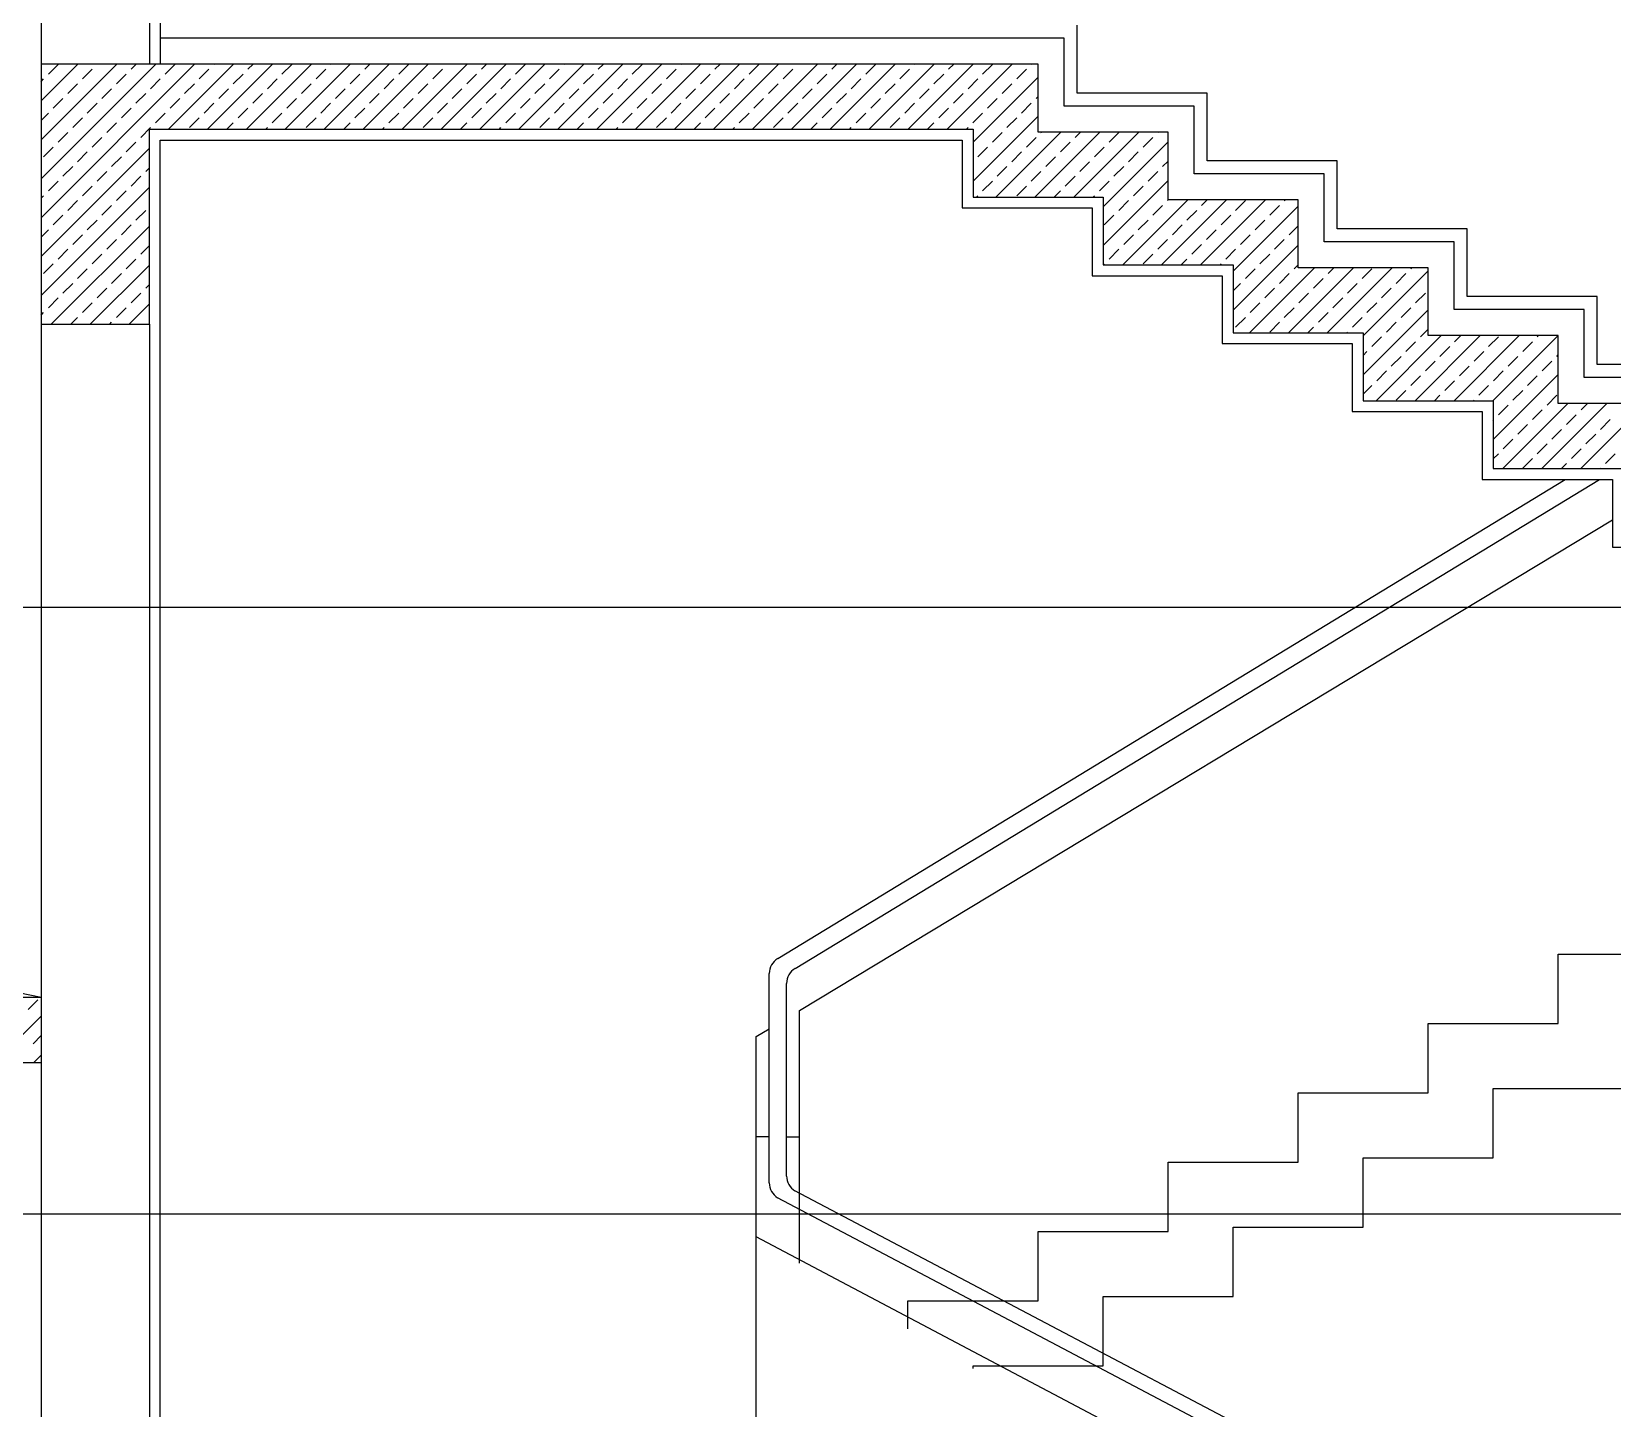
# Model space of a CAD drawing. Header units: millimetres. Extents: x 43168.9 to 43194.6, y -25545.1 to -25543.4.
# Drawn here: x 43181.3628 to 43181.5086, y -25544.5005 to -25544.3735 of the extents above; entities that cross this region are included whole.
import ezdxf

# ---------------------------------------------------------------- set-up
doc = ezdxf.new("R2010")
doc.units = ezdxf.units.MM
doc.header["$LTSCALE"] = 200
doc.linetypes.add('kesit_$0$HIDDEN2', pattern=[0.1875, 0.125, -0.0625])
for name, color, linetype in [('duv_sgh', 4, 'Continuous'), ('gor-3_sgh', 191, 'Continuous'), ('gor-4_sgh', 17, 'Continuous'), ('kaplama-gnl_sgh', 30, 'Continuous'), ('kesit_$0$gor-2_sgh', 161, 'Continuous'), ('kesit_$0$izd-alt_sgh', 8, 'kesit_$0$HIDDEN2'), ('kesit_$0$metal-mal._sgh', 122, 'Continuous'), ('kolon-b.a_sgh', 6, 'Continuous'), ('siva_sgh', 145, 'Continuous'), ('tarama-betonarme_sgh', 223, 'Continuous')]:
    doc.layers.add(name, color=color, linetype=linetype)

msp = doc.modelspace()

# ---------------------------------------------------------------- linework, layer by layer
at = {"layer": 'duv_sgh'}
for p, q in [((43181.36363774081, -25544.25117435389), (43181.36363774081, -25544.37645370611)), ((43181.36363774081, -25544.25117435389), (43181.36363774081, -25544.37645370611)), ((43181.37363774081, -25544.25117435389), (43181.37363774081, -25544.37645370611)), ((43181.37363774081, -25544.25117435389), (43181.37363774081, -25544.37645370611)), ((43181.36363774081, -25544.40045370611), (43181.36363774081, -25544.51615896927)), ((43181.36363774081, -25544.40045370611), (43181.36363774081, -25544.51615896927)), ((43181.37363774081, -25544.40045370611), (43181.37363774081, -25544.51615896927)), ((43181.37363774081, -25544.40045370611), (43181.37363774081, -25544.51615896927))]:
    msp.add_line(p, q, dxfattribs=at)
at = {"layer": 'gor-3_sgh'}
msp.add_line((43181.19325869841, -25544.42655896927), (43181.36363774081, -25544.46255323085), dxfattribs=at)
at = {"layer": 'gor-4_sgh'}
for p, q in [((43181.49763774089, -25544.47735896927), (43181.49763774089, -25544.47095896927)), ((43181.49763774089, -25544.47095896927), (43181.50963774089, -25544.47095896927)), ((43181.48563774089, -25544.48375896927), (43181.48563774089, -25544.47735896927)), ((43181.48563774089, -25544.47735896927), (43181.49763774089, -25544.47735896927)), ((43181.47363774089, -25544.49015896927), (43181.47363774089, -25544.48375896927)), ((43181.47363774089, -25544.48375896927), (43181.48563774089, -25544.48375896927)), ((43181.46163774089, -25544.49655896927), (43181.46163774089, -25544.49015896927)), ((43181.46163774089, -25544.49015896927), (43181.47363774089, -25544.49015896927)), ((43181.44963774089, -25544.49678687094), (43181.44963774089, -25544.49655896927)), ((43181.44963774089, -25544.49655896927), (43181.46163774089, -25544.49655896927))]:
    msp.add_line(p, q, dxfattribs=at)
at = {"layer": 'kaplama-gnl_sgh'}
for p, q in [((43181.45923774089, -25544.37911686401), (43181.45923774089, -25544.37285370611)), ((43181.44363774089, -25544.37405370611), (43181.37463774082, -25544.37405370611)), ((43181.45803774089, -25544.37405370611), (43181.44363774089, -25544.37405370611)), ((43181.45803774089, -25544.380316864), (43181.45803774089, -25544.37405370611)), ((43181.47003774089, -25544.380316864), (43181.45803774089, -25544.380316864)), ((43181.47123774089, -25544.37911686401), (43181.45923774089, -25544.37911686401)), ((43181.47003774089, -25544.3865800219), (43181.47003774089, -25544.380316864)), ((43181.47123774089, -25544.3853800219), (43181.47123774089, -25544.37911686401)), ((43181.48323774089, -25544.3853800219), (43181.47123774089, -25544.3853800219)), ((43181.48323774089, -25544.3916431798), (43181.48323774089, -25544.3853800219)), ((43181.48203774089, -25544.3865800219), (43181.47003774089, -25544.3865800219)), ((43181.48203774089, -25544.39284317979), (43181.48203774089, -25544.3865800219)), ((43181.49523774089, -25544.3916431798), (43181.48323774089, -25544.3916431798)), ((43181.49523774089, -25544.39790633769), (43181.49523774089, -25544.3916431798)), ((43181.49403774089, -25544.39284317979), (43181.48203774089, -25544.39284317979)), ((43181.49403774089, -25544.39910633769), (43181.49403774089, -25544.39284317979)), ((43181.50723774089, -25544.39790633769), (43181.49523774089, -25544.39790633769)), ((43181.50723774089, -25544.40416949558), (43181.50723774089, -25544.39790633769)), ((43181.50603774089, -25544.39910633769), (43181.49403774089, -25544.39910633769)), ((43181.50603774089, -25544.40536949558), (43181.50603774089, -25544.39910633769)), ((43181.51923774089, -25544.40416949558), (43181.50723774089, -25544.40416949558)), ((43181.51803774089, -25544.40536949558), (43181.50603774089, -25544.40536949558))]:
    msp.add_line(p, q, dxfattribs=at)
at = {"layer": 'kesit_$0$gor-2_sgh'}
for p, q in [((43181.43363774089, -25544.48707200282), (43181.43363774089, -25544.46378134765)), ((43181.42963774089, -25544.46616246657), (43181.43083774089, -25544.46544813089)), ((43181.42963774089, -25544.48464328579), (43181.42963774089, -25544.46616246657)), ((43181.42963774089, -25544.47540287618), (43181.43083774089, -25544.4754100159)), ((43181.43243774089, -25544.47541953552), (43181.43363774089, -25544.47542667524)), ((43181.42963774089, -25544.51295896927), (43181.42963774089, -25544.48464328579)), ((43181.56363774089, -25544.55551329348), (43181.42963774089, -25544.48464328579)), ((43181.42963774089, -25544.50040112753), (43181.42963774089, -25544.48464328579))]:
    msp.add_line(p, q, dxfattribs=at)
at = {"layer": 'kesit_$0$izd-alt_sgh'}
for p, q in [((43180.86661655266, -25544.42655896927), (43182.76330515118, -25544.42655896927)), ((43181.50363774089, -25544.46495896927), (43181.50363774089, -25544.45855896927)), ((43181.50363774089, -25544.45855896927), (43181.51563774089, -25544.45855896927)), ((43181.49163774089, -25544.47135896927), (43181.49163774089, -25544.46495896927)), ((43181.49163774089, -25544.46495896927), (43181.50363774089, -25544.46495896927)), ((43181.47963774089, -25544.47775896927), (43181.47963774089, -25544.47135896927)), ((43181.47963774089, -25544.47135896927), (43181.49163774089, -25544.47135896927)), ((43181.46763774089, -25544.48415896927), (43181.46763774089, -25544.47775896927)), ((43181.46763774089, -25544.47775896927), (43181.47963774089, -25544.47775896927)), ((43183.17305509132, -25544.48255896927), (43180.86305509132, -25544.48255896927)), ((43181.45563774089, -25544.49055896927), (43181.45563774089, -25544.48415896927)), ((43181.45563774089, -25544.48415896927), (43181.46763774089, -25544.48415896927)), ((43181.44363774089, -25544.49314379539), (43181.44363774089, -25544.49055896927)), ((43181.44363774089, -25544.49055896927), (43181.45563774089, -25544.49055896927))]:
    msp.add_line(p, q, dxfattribs=at)
at = {"layer": 'kesit_$0$metal-mal._sgh'}
for p, q in [((43181.43161932445, -25544.45898287004), (43181.50427163965, -25544.41476949558)), ((43181.43321932445, -25544.45989245265), (43181.50745176218, -25544.41476949558)), ((43181.43083774089, -25544.47967154727), (43181.43083774089, -25544.4603577135)), ((43181.43243774089, -25544.47904303408), (43181.43243774089, -25544.4612672961)), ((43181.56202481624, -25544.54989101394), (43181.4316073395, -25544.48103918521)), ((43181.5651689014, -25544.54994698245), (43181.4332073395, -25544.48041067202))]:
    msp.add_line(p, q, dxfattribs=at)
for centre, start, end in [((43181.43243774089, -25544.4603577135), 120.7644804370568, 180), ((43181.43403774089, -25544.4612672961), 120.7644804370568, 180), ((43181.43403774089, -25544.47904303408), 180, 238.7347449933486), ((43181.43243774089, -25544.47967154727), 180, 238.7347449933486)]:
    msp.add_arc(centre, 0.0016, start, end, dxfattribs=at)
at = {"layer": 'kolon-b.a_sgh'}
for p, q in [((43181.44363774089, -25544.37645370611), (43181.36363774081, -25544.37645370611)), ((43181.36363774081, -25544.37645370611), (43181.36363774081, -25544.40045370611)), ((43181.45563774089, -25544.37645370611), (43181.44363774089, -25544.37645370611)), ((43181.44363774089, -25544.37645370611), (43181.44363774089, -25544.37645370611)), ((43181.45563774089, -25544.38271686401), (43181.45563774089, -25544.37645370611)), ((43181.37363774081, -25544.40045370611), (43181.37363774081, -25544.38245370611)), ((43181.37363774081, -25544.38245370611), (43181.44363774089, -25544.38245370611)), ((43181.44363774089, -25544.38245370611), (43181.44963774089, -25544.38245370611)), ((43181.44963774089, -25544.38245370611), (43181.44963774089, -25544.38871686401)), ((43181.46763774089, -25544.38271686401), (43181.45563774089, -25544.38271686401)), ((43181.46763774089, -25544.3889800219), (43181.46763774089, -25544.38271686401)), ((43181.44963774089, -25544.38871686401), (43181.46163774089, -25544.38871686401)), ((43181.46163774089, -25544.38871686401), (43181.46163774089, -25544.3949800219)), ((43181.47963774089, -25544.3889800219), (43181.46763774089, -25544.3889800219)), ((43181.47963774089, -25544.3952431798), (43181.47963774089, -25544.3889800219)), ((43181.46163774089, -25544.3949800219), (43181.47363774089, -25544.3949800219)), ((43181.47363774089, -25544.3949800219), (43181.47363774089, -25544.40124317979)), ((43181.49163774089, -25544.3952431798), (43181.47963774089, -25544.3952431798)), ((43181.49163774089, -25544.40150633769), (43181.49163774089, -25544.3952431798)), ((43181.36363774081, -25544.40045370611), (43181.37363774081, -25544.40045370611)), ((43181.47363774089, -25544.40124317979), (43181.48563774089, -25544.40124317979)), ((43181.48563774089, -25544.40124317979), (43181.48563774089, -25544.40750633769)), ((43181.50363774089, -25544.40150633769), (43181.49163774089, -25544.40150633769)), ((43181.50363774089, -25544.40776949558), (43181.50363774089, -25544.40150633769)), ((43181.48563774089, -25544.40750633769), (43181.49763774089, -25544.40750633769)), ((43181.49763774089, -25544.40750633769), (43181.49763774089, -25544.41376949558)), ((43181.51563774089, -25544.40776949558), (43181.50363774089, -25544.40776949558)), ((43181.49763774089, -25544.41376949558), (43181.50963774089, -25544.41376949558)), ((43181.13561655266, -25544.46255323085), (43181.36363774081, -25544.46255323085)), ((43181.14361655266, -25544.46855323084), (43181.36363774081, -25544.46855323084))]:
    msp.add_line(p, q, dxfattribs=at)
at = {"layer": 'siva_sgh'}
for p, q in [((43181.37463774082, -25544.23417435388), (43181.37463774082, -25544.37645370611)), ((43181.37463774082, -25544.51615896927), (43181.37463774082, -25544.38345370611)), ((43181.37463774082, -25544.38345370611), (43181.44363774089, -25544.38345370611)), ((43181.44363774089, -25544.38345370611), (43181.44863774089, -25544.38345370611)), ((43181.44863774089, -25544.38345370611), (43181.44863774089, -25544.389716864)), ((43181.44863774089, -25544.389716864), (43181.46063774089, -25544.389716864)), ((43181.46063774089, -25544.389716864), (43181.46063774089, -25544.3959800219)), ((43181.46063774089, -25544.3959800219), (43181.47263774089, -25544.3959800219)), ((43181.47263774089, -25544.3959800219), (43181.47263774089, -25544.40224317979)), ((43181.47263774089, -25544.40224317979), (43181.48463774089, -25544.40224317979)), ((43181.48463774089, -25544.40224317979), (43181.48463774089, -25544.40850633769)), ((43181.48463774089, -25544.40850633769), (43181.49663774089, -25544.40850633769)), ((43181.49663774089, -25544.40850633769), (43181.49663774089, -25544.41476949558)), ((43181.49663774089, -25544.41476949558), (43181.50863774089, -25544.41476949558)), ((43181.50863774089, -25544.41476949558), (43181.50863774089, -25544.42103265348)), ((43181.43363774089, -25544.46378134765), (43181.50863774089, -25544.41850853555)), ((43181.50863774089, -25544.42103265348), (43181.52063774089, -25544.42103265348))]:
    msp.add_line(p, q, dxfattribs=at)
at = {"layer": 'tarama-betonarme_sgh'}
for p, q in [((43181.36363774081, -25544.37984703736), (43181.36703107206, -25544.37645370611)), ((43181.36363774081, -25544.38343913981), (43181.37062317452, -25544.37645370611)), ((43181.36363774081, -25544.38703124226), (43181.37421527696, -25544.37645370611)), ((43181.36363774081, -25544.39062334471), (43181.37780737941, -25544.37645370611)), ((43181.364313594, -25544.37737513372), (43181.36521161962, -25544.37647710811)), ((43181.36745668364, -25544.37782414653), (43181.36835470926, -25544.37692612092)), ((43181.36880372206, -25544.37647710811), (43181.36882712407, -25544.37645370611)), ((43181.37059977329, -25544.37827315933), (43181.3714977989, -25544.37737513372)), ((43181.37194681171, -25544.37692612092), (43181.37241922651, -25544.37645370611)), ((43181.37508990135, -25544.37737513372), (43181.37598792696, -25544.37647710811)), ((43181.37539948186, -25544.38245370611), (43181.38139948186, -25544.37645370611)), ((43181.37823299099, -25544.37782414653), (43181.37913101661, -25544.37692612092)), ((43181.37899158431, -25544.38245370611), (43181.38499158431, -25544.37645370611)), ((43181.37958002941, -25544.37647710811), (43181.37960343141, -25544.37645370611)), ((43181.38137608063, -25544.37827315933), (43181.38227410625, -25544.37737513372)), ((43181.38258368675, -25544.38245370611), (43181.38858368676, -25544.37645370611)), ((43181.38272311905, -25544.37692612092), (43181.38319553386, -25544.37645370611)), ((43181.38586620869, -25544.37737513372), (43181.3867642343, -25544.37647710811)), ((43181.3861757892, -25544.38245370611), (43181.3921757892, -25544.37645370611)), ((43181.38900929833, -25544.37782414653), (43181.38990732394, -25544.37692612092)), ((43181.38976789165, -25544.38245370611), (43181.39576789166, -25544.37645370611)), ((43181.39035633676, -25544.37647710811), (43181.39037973875, -25544.37645370611)), ((43181.39215238798, -25544.37827315933), (43181.39305041359, -25544.37737513372)), ((43181.3933599941, -25544.38245370611), (43181.3993599941, -25544.37645370611)), ((43181.3934994264, -25544.37692612092), (43181.39397184121, -25544.37645370611)), ((43181.39664251604, -25544.37737513372), (43181.39754054165, -25544.37647710811)), ((43181.39695209655, -25544.38245370611), (43181.40295209655, -25544.37645370611)), ((43181.39978560568, -25544.37782414653), (43181.40068363129, -25544.37692612092)), ((43181.400544199, -25544.38245370611), (43181.406544199, -25544.37645370611)), ((43181.4011326441, -25544.37647710811), (43181.4011560461, -25544.37645370611)), ((43181.40292869532, -25544.37827315933), (43181.40382672093, -25544.37737513372)), ((43181.40413630145, -25544.38245370611), (43181.41013630145, -25544.37645370611)), ((43181.40427573374, -25544.37692612092), (43181.40474814855, -25544.37645370611)), ((43181.40741882339, -25544.37737513372), (43181.408316849, -25544.37647710811)), ((43181.40772840389, -25544.38245370611), (43181.4137284039, -25544.37645370611)), ((43181.41056191303, -25544.37782414653), (43181.41145993864, -25544.37692612092)), ((43181.41132050634, -25544.38245370611), (43181.41732050634, -25544.37645370611)), ((43181.41190895144, -25544.37647710811), (43181.41193235345, -25544.37645370611)), ((43181.41370500267, -25544.37827315933), (43181.41460302828, -25544.37737513372)), ((43181.41491260879, -25544.38245370611), (43181.42091260879, -25544.37645370611)), ((43181.41505204108, -25544.37692612092), (43181.41552445589, -25544.37645370611)), ((43181.41819513073, -25544.37737513372), (43181.41909315634, -25544.37647710811)), ((43181.41850471124, -25544.38245370611), (43181.42450471124, -25544.37645370611)), ((43181.42133822037, -25544.37782414653), (43181.42223624598, -25544.37692612092)), ((43181.42209681369, -25544.38245370611), (43181.42809681369, -25544.37645370611)), ((43181.42268525879, -25544.37647710811), (43181.42270866079, -25544.37645370611)), ((43181.42448131002, -25544.37827315933), (43181.42537933563, -25544.37737513372)), ((43181.42568891613, -25544.38245370611), (43181.43168891613, -25544.37645370611)), ((43181.42582834843, -25544.37692612092), (43181.42630076324, -25544.37645370611)), ((43181.42897143807, -25544.37737513372), (43181.42986946369, -25544.37647710811)), ((43181.42928101859, -25544.38245370611), (43181.43528101859, -25544.37645370611)), ((43181.43211452771, -25544.37782414653), (43181.43301255333, -25544.37692612092)), ((43181.43287312103, -25544.38245370611), (43181.43887312103, -25544.37645370611)), ((43181.43346156614, -25544.37647710811), (43181.43348496814, -25544.37645370611)), ((43181.43525761736, -25544.37827315933), (43181.43615564297, -25544.37737513372)), ((43181.43646522348, -25544.38245370611), (43181.44246522348, -25544.37645370611)), ((43181.43660465578, -25544.37692612092), (43181.43707707059, -25544.37645370611)), ((43181.43974774542, -25544.37737513372), (43181.44064577103, -25544.37647710811)), ((43181.44005732593, -25544.38245370611), (43181.44605732593, -25544.37645370611)), ((43181.44289083506, -25544.37782414653), (43181.44378886068, -25544.37692612092)), ((43181.44364942838, -25544.38245370611), (43181.44964942838, -25544.37645370611)), ((43181.44423787348, -25544.37647710811), (43181.44426127548, -25544.37645370611)), ((43181.4460339247, -25544.37827315933), (43181.44693195032, -25544.37737513372)), ((43181.44724153083, -25544.38245370611), (43181.45324153083, -25544.37645370611)), ((43181.44738096312, -25544.37692612092), (43181.44785337793, -25544.37645370611)), ((43181.45052405277, -25544.37737513372), (43181.45142207837, -25544.37647710811)), ((43181.45366714241, -25544.37782414653), (43181.45456516802, -25544.37692612092)), ((43181.45501418083, -25544.37647710811), (43181.45503758283, -25544.37645370611)), ((43181.36363774081, -25544.37805098691), (43181.3638645812, -25544.37782414653)), ((43181.36610964523, -25544.37917118495), (43181.36700767084, -25544.37827315933)), ((43181.36925273487, -25544.37962019775), (43181.37015076048, -25544.37872217214)), ((43181.37374286293, -25544.37872217214), (43181.37464088854, -25544.37782414653)), ((43181.37688595257, -25544.37917118495), (43181.37778397818, -25544.37827315933)), ((43181.38002904222, -25544.37962019775), (43181.38092706782, -25544.37872217214)), ((43181.38451917028, -25544.37872217214), (43181.38541719589, -25544.37782414653)), ((43181.38766225992, -25544.37917118495), (43181.38856028553, -25544.37827315933)), ((43181.39080534956, -25544.37962019775), (43181.39170337517, -25544.37872217214)), ((43181.39529547762, -25544.37872217214), (43181.39619350323, -25544.37782414653)), ((43181.39843856727, -25544.37917118495), (43181.39933659288, -25544.37827315933)), ((43181.40158165691, -25544.37962019775), (43181.40247968252, -25544.37872217214)), ((43181.40607178496, -25544.37872217214), (43181.40696981058, -25544.37782414653)), ((43181.40921487461, -25544.37917118495), (43181.41011290022, -25544.37827315933)), ((43181.41235796425, -25544.37962019775), (43181.41325598986, -25544.37872217214)), ((43181.41684809231, -25544.37872217214), (43181.41774611792, -25544.37782414653)), ((43181.41999118195, -25544.37917118495), (43181.42088920756, -25544.37827315933)), ((43181.42313427159, -25544.37962019775), (43181.42403229721, -25544.37872217214)), ((43181.42762439966, -25544.37872217214), (43181.42852242527, -25544.37782414653)), ((43181.4307674893, -25544.37917118495), (43181.43166551491, -25544.37827315933)), ((43181.43391057894, -25544.37962019775), (43181.43480860455, -25544.37872217214)), ((43181.438400707, -25544.37872217214), (43181.43929873261, -25544.37782414653)), ((43181.44154379665, -25544.37917118495), (43181.44244182226, -25544.37827315933)), ((43181.44468688629, -25544.37962019775), (43181.4455849119, -25544.37872217214)), ((43181.44917701435, -25544.37872217214), (43181.45007503996, -25544.37782414653)), ((43181.44963774089, -25544.38364959849), (43181.45563774089, -25544.3776495985)), ((43181.45232010399, -25544.37917118495), (43181.4532181296, -25544.37827315933)), ((43181.36476260681, -25544.38051822337), (43181.36566063242, -25544.37962019775)), ((43181.36790569645, -25544.38096723617), (43181.36880372206, -25544.38006921056)), ((43181.37239582451, -25544.38006921056), (43181.37329385013, -25544.37917118495)), ((43181.37553891415, -25544.38051822337), (43181.37643693977, -25544.37962019775)), ((43181.37868200379, -25544.38096723617), (43181.37958002941, -25544.38006921056)), ((43181.38317213186, -25544.38006921056), (43181.38407015747, -25544.37917118495)), ((43181.3863152215, -25544.38051822337), (43181.38721324712, -25544.37962019775)), ((43181.38945831114, -25544.38096723617), (43181.39035633676, -25544.38006921056)), ((43181.3939484392, -25544.38006921056), (43181.39484646481, -25544.37917118495)), ((43181.39709152884, -25544.38051822337), (43181.39798955445, -25544.37962019775)), ((43181.40023461849, -25544.38096723617), (43181.4011326441, -25544.38006921056)), ((43181.40472474655, -25544.38006921056), (43181.40562277216, -25544.37917118495)), ((43181.40786783619, -25544.38051822337), (43181.4087658618, -25544.37962019775)), ((43181.41101092583, -25544.38096723617), (43181.41190895144, -25544.38006921056)), ((43181.4155010539, -25544.38006921056), (43181.41639907951, -25544.37917118495)), ((43181.41864414354, -25544.38051822337), (43181.41954216915, -25544.37962019775)), ((43181.42178723318, -25544.38096723617), (43181.42268525879, -25544.38006921056)), ((43181.42627736124, -25544.38006921056), (43181.42717538685, -25544.37917118495)), ((43181.42942045088, -25544.38051822337), (43181.43031847649, -25544.37962019775)), ((43181.43256354053, -25544.38096723617), (43181.43346156614, -25544.38006921056)), ((43181.43705366858, -25544.38006921056), (43181.4379516942, -25544.37917118495)), ((43181.44019675822, -25544.38051822337), (43181.44109478384, -25544.37962019775)), ((43181.44333984786, -25544.38096723617), (43181.44423787348, -25544.38006921056)), ((43181.44782997593, -25544.38006921056), (43181.44872800154, -25544.37917118495)), ((43181.45097306557, -25544.38051822337), (43181.45187109118, -25544.37962019775)), ((43181.45411615521, -25544.38096723617), (43181.45501418083, -25544.38006921056)), ((43181.45546319363, -25544.37962019775), (43181.45563774089, -25544.37944565049)), ((43181.36363774081, -25544.38164308936), (43181.364313594, -25544.38096723617)), ((43181.36655865803, -25544.38231427459), (43181.36745668364, -25544.38141624898)), ((43181.36970174767, -25544.3827632874), (43181.37059977329, -25544.38186526178)), ((43181.3710487861, -25544.38141624898), (43181.37194681171, -25544.38051822337)), ((43181.37419187574, -25544.38186526178), (43181.37508990135, -25544.38096723617)), ((43181.37733496538, -25544.38231427459), (43181.37823299099, -25544.38141624898)), ((43181.38078763631, -25544.38245370611), (43181.38137608063, -25544.38186526178)), ((43181.38182509344, -25544.38141624898), (43181.38272311905, -25544.38051822337)), ((43181.38496818308, -25544.38186526178), (43181.38586620869, -25544.38096723617)), ((43181.38811127272, -25544.38231427459), (43181.38900929833, -25544.38141624898)), ((43181.39156394365, -25544.38245370611), (43181.39215238798, -25544.38186526178)), ((43181.39260140078, -25544.38141624898), (43181.3934994264, -25544.38051822337)), ((43181.39574449043, -25544.38186526178), (43181.39664251604, -25544.38096723617)), ((43181.39888758007, -25544.38231427459), (43181.39978560568, -25544.38141624898)), ((43181.402340251, -25544.38245370611), (43181.40292869532, -25544.38186526178)), ((43181.40337770813, -25544.38141624898), (43181.40427573374, -25544.38051822337)), ((43181.40652079777, -25544.38186526178), (43181.40741882339, -25544.38096723617)), ((43181.40966388741, -25544.38231427459), (43181.41056191303, -25544.38141624898)), ((43181.41311655835, -25544.38245370611), (43181.41370500267, -25544.38186526178)), ((43181.41415401547, -25544.38141624898), (43181.41505204108, -25544.38051822337)), ((43181.41729710512, -25544.38186526178), (43181.41819513073, -25544.38096723617)), ((43181.42044019476, -25544.38231427459), (43181.42133822037, -25544.38141624898)), ((43181.42389286569, -25544.38245370611), (43181.42448131002, -25544.38186526178)), ((43181.42493032282, -25544.38141624898), (43181.42582834843, -25544.38051822337)), ((43181.42807341246, -25544.38186526178), (43181.42897143807, -25544.38096723617)), ((43181.4312165021, -25544.38231427459), (43181.43211452771, -25544.38141624898)), ((43181.43466917303, -25544.38245370611), (43181.43525761736, -25544.38186526178)), ((43181.43570663017, -25544.38141624898), (43181.43660465578, -25544.38051822337)), ((43181.43884971981, -25544.38186526178), (43181.43974774542, -25544.38096723617)), ((43181.44199280945, -25544.38231427459), (43181.44289083506, -25544.38141624898)), ((43181.44544548038, -25544.38245370611), (43181.4460339247, -25544.38186526178)), ((43181.44648293751, -25544.38141624898), (43181.44738096312, -25544.38051822337)), ((43181.44962602716, -25544.38186526178), (43181.45052405277, -25544.38096723617)), ((43181.44963774089, -25544.38724170094), (43181.45563774089, -25544.38124170094)), ((43181.4527691168, -25544.38231427459), (43181.45366714241, -25544.38141624898)), ((43181.36521161962, -25544.38366131301), (43181.36610964523, -25544.3827632874)), ((43181.36835470926, -25544.38411032582), (43181.36925273487, -25544.3832123002)), ((43181.37284483731, -25544.3832123002), (43181.37374286293, -25544.38231427459)), ((43181.38437973875, -25544.38245370611), (43181.38451917028, -25544.38231427459)), ((43181.3951560461, -25544.38245370611), (43181.39529547762, -25544.38231427459)), ((43181.40593235345, -25544.38245370611), (43181.40607178496, -25544.38231427459)), ((43181.41670866079, -25544.38245370611), (43181.41684809231, -25544.38231427459)), ((43181.42748496814, -25544.38245370611), (43181.42762439966, -25544.38231427459)), ((43181.43826127549, -25544.38245370611), (43181.438400707, -25544.38231427459)), ((43181.44903758282, -25544.38245370611), (43181.44917701435, -25544.38231427459)), ((43181.45142207837, -25544.38366131301), (43181.45232010399, -25544.3827632874)), ((43181.45175468027, -25544.38871686401), (43181.45775468028, -25544.38271686401)), ((43181.45456516802, -25544.38411032582), (43181.45546319363, -25544.3832123002)), ((43181.45534678273, -25544.38871686401), (43181.46134678273, -25544.38271686401)), ((43181.45591220644, -25544.3827632874), (43181.45595862983, -25544.38271686401)), ((43181.45893888517, -25544.38871686401), (43181.46493888518, -25544.38271686401)), ((43181.45905529608, -25544.3832123002), (43181.45955073228, -25544.38271686401)), ((43181.46219838572, -25544.38366131301), (43181.46309641133, -25544.3827632874)), ((43181.46534147536, -25544.38411032582), (43181.46623950098, -25544.3832123002)), ((43181.46668851378, -25544.3827632874), (43181.46673493717, -25544.38271686401)), ((43181.36363774081, -25544.39421544716), (43181.37363774081, -25544.38421544715)), ((43181.3638645812, -25544.38500835143), (43181.36476260681, -25544.38411032582)), ((43181.36700767084, -25544.38545736423), (43181.36790569645, -25544.38455933862)), ((43181.3714977989, -25544.38455933862), (43181.37239582451, -25544.38366131301)), ((43181.45007503996, -25544.38500835143), (43181.45097306557, -25544.38411032582)), ((43181.4532181296, -25544.38545736423), (43181.45411615521, -25544.38455933862)), ((43181.45770825767, -25544.38455933862), (43181.45860628328, -25544.38366131301)), ((43181.46085134731, -25544.38500835143), (43181.46174937292, -25544.38411032582)), ((43181.46163774089, -25544.38961011074), (43181.46763774089, -25544.38361011074)), ((43181.46399443695, -25544.38545736423), (43181.46489246256, -25544.38455933862)), ((43181.36566063242, -25544.38680440265), (43181.36655865803, -25544.38590637704)), ((43181.37015076048, -25544.38590637704), (43181.3710487861, -25544.38500835143)), ((43181.37329385013, -25544.38635538984), (43181.37363774081, -25544.38601149915)), ((43181.45187109118, -25544.38680440265), (43181.4527691168, -25544.38590637704)), ((43181.45636121924, -25544.38590637704), (43181.45725924485, -25544.38500835143)), ((43181.45950430888, -25544.38635538984), (43181.4604023345, -25544.38545736423)), ((43181.46264739853, -25544.38680440265), (43181.46354542414, -25544.38590637704)), ((43181.46713752659, -25544.38590637704), (43181.46763774089, -25544.38540616274)), ((43181.364313594, -25544.38815144107), (43181.36521161962, -25544.38725341546)), ((43181.36745668364, -25544.38860045388), (43181.36835470926, -25544.38770242826)), ((43181.36880372206, -25544.38725341546), (43181.36970174767, -25544.38635538984)), ((43181.37194681171, -25544.38770242826), (43181.37284483731, -25544.38680440265)), ((43181.45052405277, -25544.38815144107), (43181.45142207837, -25544.38725341546)), ((43181.45366714241, -25544.38860045388), (43181.45456516802, -25544.38770242826)), ((43181.45501418083, -25544.38725341546), (43181.45591220644, -25544.38635538984)), ((43181.45815727047, -25544.38770242826), (43181.45905529608, -25544.38680440265)), ((43181.46130036011, -25544.38815144107), (43181.46219838572, -25544.38725341546)), ((43181.46163774089, -25544.39320221318), (43181.46763774089, -25544.38720221319)), ((43181.46444344975, -25544.38860045388), (43181.46534147536, -25544.38770242826)), ((43181.46579048817, -25544.38725341546), (43181.46668851378, -25544.38635538984)), ((43181.36363774081, -25544.3978075496), (43181.37363774081, -25544.3878075496)), ((43181.36363774081, -25544.38882729426), (43181.3638645812, -25544.38860045388)), ((43181.36610964523, -25544.38994749229), (43181.36700767084, -25544.38904946668)), ((43181.37059977329, -25544.38904946668), (43181.3714977989, -25544.38815144107)), ((43181.44995862983, -25544.38871686401), (43181.45007503996, -25544.38860045388)), ((43181.45714283473, -25544.38871686401), (43181.45770825767, -25544.38815144107)), ((43181.46073493717, -25544.38871686401), (43181.46085134731, -25544.38860045388)), ((43181.46309641133, -25544.38994749229), (43181.46399443695, -25544.38904946668)), ((43181.46345203462, -25544.3949800219), (43181.46945203462, -25544.3889800219)), ((43181.46704413708, -25544.3949800219), (43181.47304413707, -25544.3889800219)), ((43181.46758653939, -25544.38904946668), (43181.46765598418, -25544.3889800219)), ((43181.47063623952, -25544.3949800219), (43181.47663623952, -25544.3889800219)), ((43181.47072962904, -25544.38949847949), (43181.47124808662, -25544.3889800219)), ((43181.47387271868, -25544.38994749229), (43181.47477074429, -25544.38904946668)), ((43181.47836284674, -25544.38904946668), (43181.47843229152, -25544.3889800219)), ((43181.36476260681, -25544.39129453071), (43181.36566063242, -25544.3903965051)), ((43181.36925273487, -25544.3903965051), (43181.37015076048, -25544.38949847949)), ((43181.37239582451, -25544.3908455179), (43181.37329385013, -25544.38994749229)), ((43181.46174937292, -25544.39129453071), (43181.46264739853, -25544.3903965051)), ((43181.46623950098, -25544.3903965051), (43181.46713752659, -25544.38949847949)), ((43181.46938259062, -25544.3908455179), (43181.47028061623, -25544.38994749229)), ((43181.47252568026, -25544.39129453071), (43181.47342370587, -25544.3903965051)), ((43181.47363774089, -25544.39557062298), (43181.47963774089, -25544.38957062298)), ((43181.47701580832, -25544.3903965051), (43181.47791383394, -25544.38949847949)), ((43181.36363774081, -25544.39241939671), (43181.364313594, -25544.39174354352)), ((43181.36458368676, -25544.40045370611), (43181.37363774081, -25544.39139965205)), ((43181.36790569645, -25544.39174354352), (43181.36880372206, -25544.3908455179)), ((43181.3710487861, -25544.39219255632), (43181.37194681171, -25544.39129453071)), ((43181.46489246256, -25544.39174354352), (43181.46579048817, -25544.3908455179)), ((43181.4680355522, -25544.39219255632), (43181.46893357782, -25544.39129453071)), ((43181.47117864184, -25544.39264156913), (43181.47207666746, -25544.39174354352)), ((43181.4756687699, -25544.39174354352), (43181.47656679551, -25544.3908455179)), ((43181.47881185955, -25544.39219255632), (43181.47963774089, -25544.39136667498)), ((43181.36521161962, -25544.39443762035), (43181.36610964523, -25544.39353959474)), ((43181.36655865803, -25544.39309058194), (43181.36745668364, -25544.39219255632)), ((43181.36970174767, -25544.39353959474), (43181.37059977329, -25544.39264156913)), ((43181.37284483731, -25544.39398860755), (43181.37363774081, -25544.39319570405)), ((43181.46219838572, -25544.39443762035), (43181.46309641133, -25544.39353959474)), ((43181.46354542414, -25544.39309058194), (43181.46444344975, -25544.39219255632)), ((43181.46668851378, -25544.39353959474), (43181.46758653939, -25544.39264156913)), ((43181.46983160343, -25544.39398860755), (43181.47072962904, -25544.39309058194)), ((43181.47297469307, -25544.39443762035), (43181.47387271868, -25544.39353959474)), ((43181.47363774089, -25544.39916272543), (43181.47963774089, -25544.39316272543)), ((43181.47432173148, -25544.39309058194), (43181.4752197571, -25544.39219255632)), ((43181.47746482113, -25544.39353959474), (43181.47836284674, -25544.39264156913)), ((43181.3638645812, -25544.39578465877), (43181.36476260681, -25544.39488663316)), ((43181.3681757892, -25544.40045370611), (43181.37363774081, -25544.3949917545)), ((43181.36835470926, -25544.39488663316), (43181.36925273487, -25544.39398860755)), ((43181.3714977989, -25544.39533564597), (43181.37239582451, -25544.39443762035)), ((43181.46165598417, -25544.3949800219), (43181.46174937292, -25544.39488663316)), ((43181.46534147536, -25544.39488663316), (43181.46623950098, -25544.39398860755)), ((43181.46884018907, -25544.3949800219), (43181.46938259062, -25544.39443762035)), ((43181.47243229152, -25544.3949800219), (43181.47252568026, -25544.39488663316)), ((43181.47611778271, -25544.39488663316), (43181.47701580832, -25544.39398860755)), ((43181.47926087235, -25544.39533564597), (43181.47963774089, -25544.39495877743)), ((43181.36700767084, -25544.39623367158), (43181.36790569645, -25544.39533564597)), ((43181.37015076048, -25544.39668268439), (43181.3710487861, -25544.39578465877)), ((43181.47477074429, -25544.39623367158), (43181.4756687699, -25544.39533564597)), ((43181.47514938897, -25544.40124317979), (43181.48114938897, -25544.3952431798)), ((43181.47791383394, -25544.39668268439), (43181.47881185955, -25544.39578465877)), ((43181.47874149142, -25544.40124317979), (43181.48474149142, -25544.3952431798)), ((43181.48105692358, -25544.39713169719), (43181.48195494919, -25544.39623367158)), ((43181.48233359387, -25544.40124317979), (43181.48833359387, -25544.3952431798)), ((43181.48240396199, -25544.39578465877), (43181.48294544097, -25544.3952431798)), ((43181.48554705163, -25544.39623367158), (43181.48644507725, -25544.39533564597)), ((43181.48563774089, -25544.40153113522), (43181.49163774089, -25544.39553113522)), ((43181.48869014128, -25544.39668268439), (43181.48958816689, -25544.39578465877)), ((43181.4900371797, -25544.39533564597), (43181.49012964587, -25544.3952431798)), ((43181.36566063242, -25544.39758071), (43181.36655865803, -25544.39668268439)), ((43181.36880372206, -25544.3980297228), (43181.36970174767, -25544.39713169719)), ((43181.37194681171, -25544.39847873561), (43181.37284483731, -25544.39758071)), ((43181.37329385013, -25544.39713169719), (43181.37363774081, -25544.3967878065)), ((43181.47363774089, -25544.39736667498), (43181.47432173148, -25544.39668268439)), ((43181.47656679551, -25544.3980297228), (43181.47746482113, -25544.39713169719)), ((43181.47970988516, -25544.39847873561), (43181.48060791077, -25544.39758071)), ((43181.48420001322, -25544.39758071), (43181.48509803883, -25544.39668268439)), ((43181.48734310286, -25544.3980297228), (43181.48824112847, -25544.39713169719)), ((43181.4904861925, -25544.39847873561), (43181.49138421812, -25544.39758071)), ((43181.36363774081, -25544.3996036016), (43181.3638645812, -25544.39937676122)), ((43181.364313594, -25544.39892774841), (43181.36521161962, -25544.3980297228)), ((43181.36745668364, -25544.39937676122), (43181.36835470926, -25544.39847873561)), ((43181.37059977329, -25544.39982577403), (43181.3714977989, -25544.39892774841)), ((43181.37176789165, -25544.40045370611), (43181.37363774081, -25544.39858385695)), ((43181.4752197571, -25544.39937676122), (43181.47611778271, -25544.39847873561)), ((43181.47836284674, -25544.39982577403), (43181.47926087235, -25544.39892774841)), ((43181.48150593638, -25544.40027478683), (43181.48240396199, -25544.39937676122)), ((43181.4828529748, -25544.39892774841), (43181.48375100041, -25544.3980297228)), ((43181.48563774089, -25544.40512323767), (43181.49163774089, -25544.39912323767)), ((43181.48599606445, -25544.39937676122), (43181.48689409006, -25544.39847873561)), ((43181.48913915409, -25544.39982577403), (43181.4900371797, -25544.39892774841)), ((43181.36637973876, -25544.40045370611), (43181.36700767084, -25544.39982577403)), ((43181.3699718412, -25544.40045370611), (43181.37015076048, -25544.40027478683)), ((43181.47387271868, -25544.40072379964), (43181.47477074429, -25544.39982577403)), ((43181.47701580832, -25544.40117281245), (43181.47791383394, -25544.40027478683)), ((43181.48053754342, -25544.40124317979), (43181.48105692358, -25544.40072379964)), ((43181.48464902602, -25544.40072379964), (43181.48554705163, -25544.39982577403)), ((43181.48779211567, -25544.40117281245), (43181.48869014128, -25544.40027478683)), ((43181.48412964587, -25544.40124317979), (43181.48420001322, -25544.40117281245)), ((43181.48644507725, -25544.40251985086), (43181.48734310286, -25544.40162182525)), ((43181.48684674332, -25544.40750633769), (43181.49284674332, -25544.40150633769)), ((43181.48958816689, -25544.40296886367), (43181.4904861925, -25544.40207083806)), ((43181.49043884577, -25544.40750633769), (43181.49643884577, -25544.40150633769)), ((43181.49093520531, -25544.40162182525), (43181.49163774089, -25544.40091928967)), ((43181.49403094822, -25544.40750633769), (43181.50003094822, -25544.40150633769)), ((43181.49407829495, -25544.40207083806), (43181.49464279532, -25544.40150633769)), ((43181.4972213846, -25544.40251985086), (43181.49811941021, -25544.40162182525)), ((43181.49762305067, -25544.40750633769), (43181.50362305067, -25544.40150633769)), ((43181.50036447424, -25544.40296886367), (43181.50126249985, -25544.40207083806)), ((43181.50171151265, -25544.40162182525), (43181.50182700022, -25544.40150633769)), ((43181.48563774089, -25544.40332718722), (43181.48599606445, -25544.40296886367)), ((43181.48824112847, -25544.40431590209), (43181.48913915409, -25544.40341787647)), ((43181.49273125653, -25544.40341787647), (43181.49362928214, -25544.40251985086)), ((43181.49587434618, -25544.40386688928), (43181.49677237179, -25544.40296886367)), ((43181.49901743582, -25544.40431590209), (43181.49991546143, -25544.40341787647)), ((43181.50350756388, -25544.40341787647), (43181.50363774089, -25544.40328769946)), ((43181.48689409006, -25544.40566294051), (43181.48779211567, -25544.40476491489)), ((43181.4900371797, -25544.40611195331), (43181.49093520531, -25544.4052139277)), ((43181.49138421812, -25544.40476491489), (43181.49228224373, -25544.40386688928)), ((43181.49452730776, -25544.4052139277), (43181.49542533337, -25544.40431590209)), ((43181.49763774089, -25544.41108374991), (43181.50363774089, -25544.40508374991)), ((43181.4976703974, -25544.40566294051), (43181.49856842301, -25544.40476491489)), ((43181.50081348704, -25544.40611195331), (43181.50171151265, -25544.4052139277)), ((43181.50216052546, -25544.40476491489), (43181.50305855108, -25544.40386688928)), ((43181.48563774089, -25544.40691928967), (43181.48644507725, -25544.40611195331)), ((43181.48869014128, -25544.40745899173), (43181.48958816689, -25544.40656096612)), ((43181.49318026934, -25544.40656096612), (43181.49407829495, -25544.40566294051)), ((43181.49632335898, -25544.40700997892), (43181.4972213846, -25544.40611195331)), ((43181.49946644862, -25544.40745899173), (43181.50036447424, -25544.40656096612)), ((43181.49223489777, -25544.40750633769), (43181.49273125653, -25544.40700997892)), ((43181.49582700022, -25544.40750633769), (43181.49587434618, -25544.40745899173)), ((43181.49811941021, -25544.40880603015), (43181.49901743582, -25544.40790800453)), ((43181.49854409767, -25544.41376949558), (43181.50454409767, -25544.40776949558)), ((43181.50213620011, -25544.41376949558), (43181.50813620011, -25544.40776949558)), ((43181.50260953827, -25544.40790800453), (43181.50350756388, -25544.40700997892)), ((43181.50572830257, -25544.41376949558), (43181.51172830256, -25544.40776949558)), ((43181.50575262791, -25544.40835701734), (43181.50634014967, -25544.40776949558)), ((43181.49763774089, -25544.40928769947), (43181.4976703974, -25544.40925504295)), ((43181.50126249985, -25544.40925504295), (43181.50216052546, -25544.40835701734)), ((43181.50440558949, -25544.40970405576), (43181.5053036151, -25544.40880603015)), ((43181.50754867913, -25544.41015306857), (43181.50844670475, -25544.40925504295)), ((43181.49856842301, -25544.41194911979), (43181.49946644862, -25544.41105109418)), ((43181.49991546143, -25544.41060208137), (43181.50081348704, -25544.40970405576)), ((43181.50305855108, -25544.41105109418), (43181.50395657669, -25544.41015306857)), ((43181.50620164072, -25544.41150010698), (43181.50709966633, -25544.41060208137)), ((43181.49763774089, -25544.41287980191), (43181.49811941021, -25544.4123981326)), ((43181.50171151265, -25544.4123981326), (43181.50260953827, -25544.41150010698)), ((43181.5048546023, -25544.4128471454), (43181.50575262791, -25544.41194911979)), ((43181.50799769194, -25544.41329615821), (43181.50889571755, -25544.4123981326)), ((43181.50036447424, -25544.41374517102), (43181.50126249985, -25544.4128471454)), ((43181.50393225212, -25544.41376949558), (43181.50440558949, -25544.41329615821)), ((43181.50752435457, -25544.41376949558), (43181.50754867913, -25544.41374517102)), ((43181.36244484973, -25544.46369001951), (43181.36334287534, -25544.4627919939)), ((43181.35937768884, -25544.46855323084), (43181.36363774081, -25544.46429317888)), ((43181.36289386253, -25544.46683310916), (43181.36363774081, -25544.46608923087)), ((43181.36296979129, -25544.46855323084), (43181.36363774081, -25544.46788528132))]:
    msp.add_line(p, q, dxfattribs=at)

doc.saveas('drawing.dxf')
